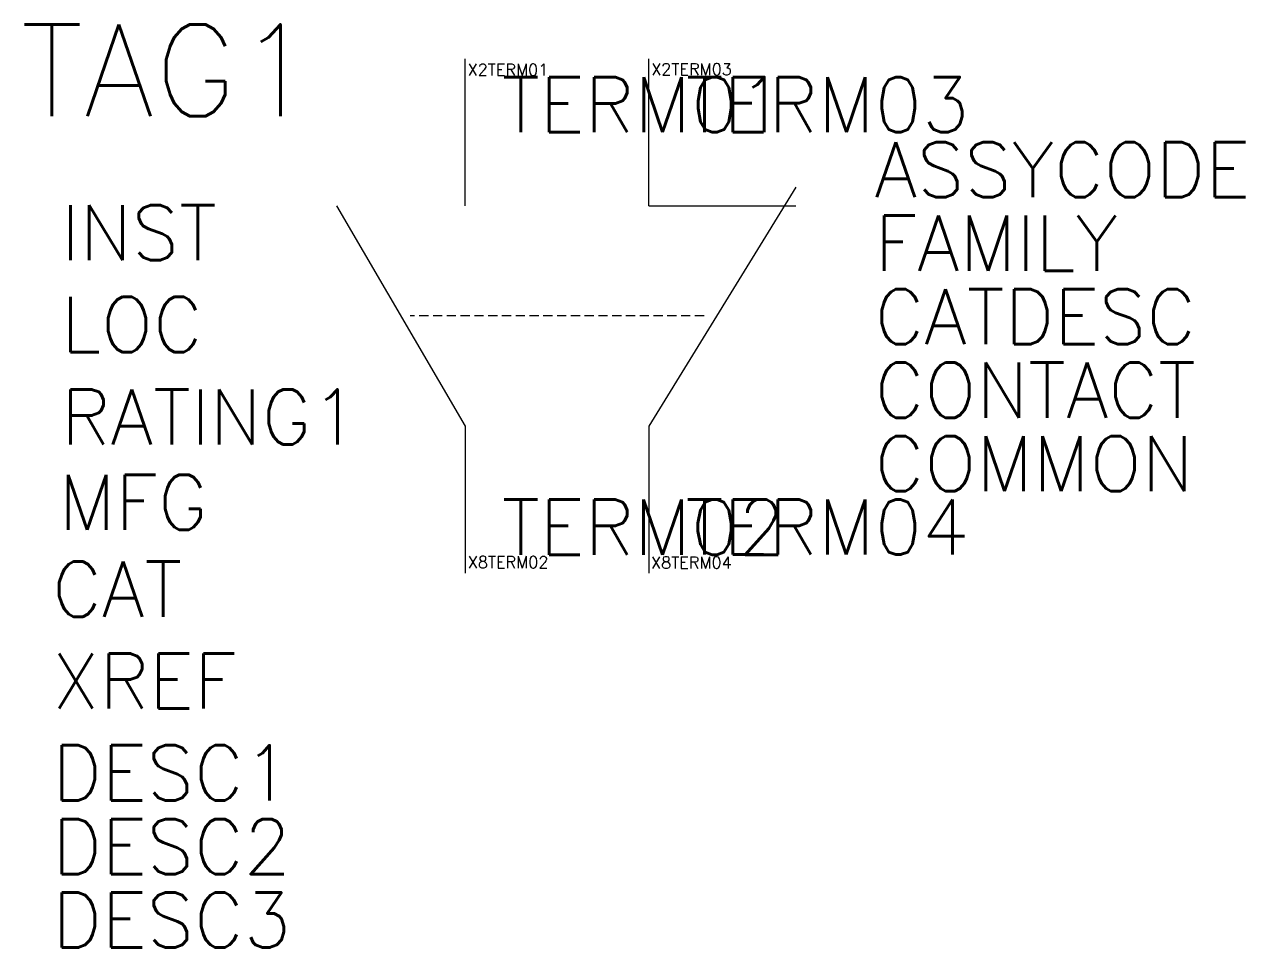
# Model space of a CAD drawing. Header units: inches. Extents: x -12 to 21.2, y -24.2 to 0.9.
import ezdxf

# ---------------------------------------------------------------- set-up
doc = ezdxf.new("R2010")
doc.units = ezdxf.units.IN
doc.header["$MEASUREMENT"] = 0
doc.linetypes.add('штриховая2', pattern=[0.375, 0.25, -0.125])
doc.styles.get("Standard").update_dxf_attribs({"font": 'txt.shx'})

msp = doc.modelspace()

# ---------------------------------------------------------------- linework, layer by layer
for p, q in [((0, -4), (0, 0)), ((5, -4), (5, 0)), ((9, -3.5), (5, -10)), ((-3.5, -4), (0, -10)), ((5, -4), (9, -4)), ((0, -10), (0, -14)), ((5, -10), (5, -14))]:
    msp.add_line(p, q)
at = {"linetype": 'штриховая2'}
msp.add_line((6.499, -6.999), (-1.5, -7), dxfattribs=at)
for centre in [(0, 0), (5, 0)]:
    msp.add_circle(centre, 0.0000813)

# ---------------------------------------------------------------- texts
for tag, p, s, height in [('TAG1', (-12.101, -1.565), 'ДК-11', 2.5), ('TERM01', (1, -2), '53', 1.5), ('TERM03', (5.999, -1.999), '61', 1.5), ('RATING1', (-11, -10.5), '', 1.5), ('TERM02', (0.998, -13.502), '54', 1.5), ('TERM04', (5.997, -13.5), '62', 1.5)]:
    msp.add_attdef(tag, p, s, height=height)
at = {"flags": 1}
for tag, p, s, height in [('X2TERM01', (0.065, -0.458), '', 0.32), ('X2TERM03', (5.06, -0.445), '', 0.32), ('ASSYCODE', (11.14, -3.771), '', 1.5), ('INST', (-11, -5.484), '', 1.5), ('FAMILY', (11.14, -5.771), 'MS_ACKO', 1.5), ('CATDESC', (11.14, -7.771), '', 1.5), ('LOC', (-11, -7.984), '', 1.5), ('CONTACT', (11.14, -9.771), '', 1.5), ('COMMON', (11.14, -11.771), '', 1.5), ('MFG', (-11.059, -12.823), 'ACKO', 1.5), ('X8TERM02', (0.07, -13.864), '', 0.32), ('X8TERM04', (5.056, -13.876), '', 0.32), ('CAT', (-11.237, -15.188), 'ДК-11', 1.5), ('XREF', (-11.237, -17.688), '', 1.5), ('DESC1', (-11.237, -20.188), '', 1.5), ('DESC2', (-11.237, -22.197), '', 1.5), ('DESC3', (-11.237, -24.197), '', 1.5)]:
    msp.add_attdef(tag, p, s, height=height, dxfattribs=at)

doc.saveas('drawing.dxf')
